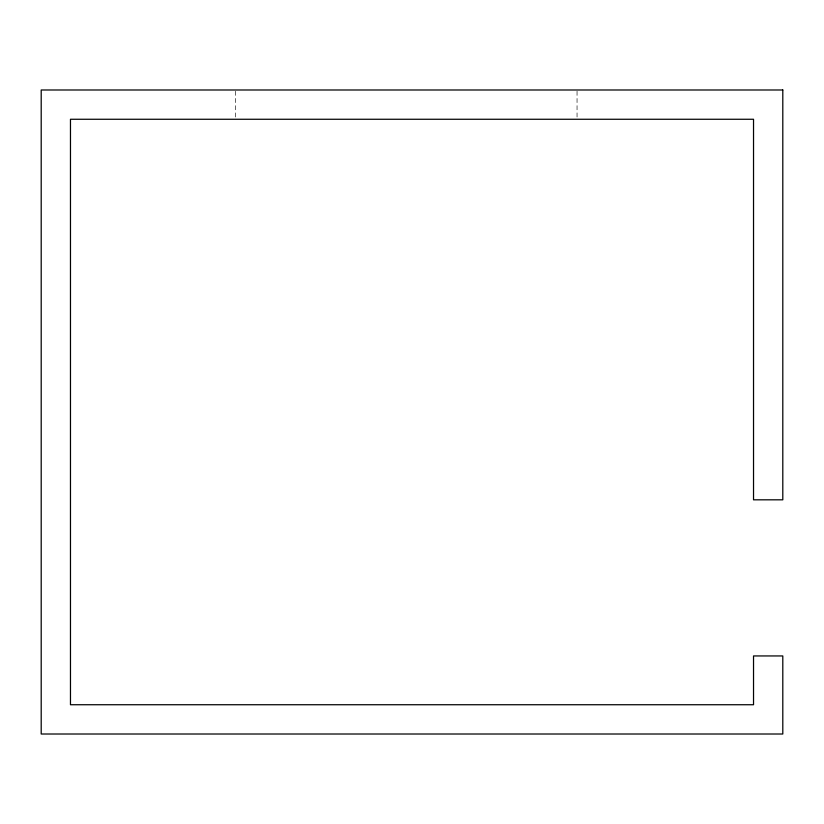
<?xml version="1.0" encoding="UTF-8"?>
<svg xmlns="http://www.w3.org/2000/svg" width="824" height="824" viewBox="0 0 824 824"><rect width="100%" height="100%" fill="white"/><g stroke="black" fill="none" stroke-linecap="round" stroke-linejoin="round"><path stroke-width="0.62" stroke-dasharray="4.12 3.09" d="M577.047 91.258L577.047 119.264M235.52 91.258L235.52 119.264"/><path stroke-width="1.24" d="M782.8 89.991L41.2 89.991L41.2 734.009L782.8 734.009L782.8 655.945L753.527 655.945L753.527 704.736L70.473 704.736L70.473 119.264L753.527 119.264L753.527 499.818L782.8 499.818L782.8 89.991"/></g></svg>
